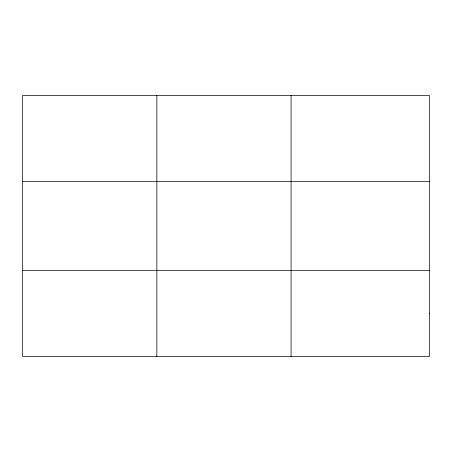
<?xml version="1.0" encoding="UTF-8"?>
<svg xmlns="http://www.w3.org/2000/svg" width="452" height="452" viewBox="0 0 452 452"><rect width="100%" height="100%" fill="white"/><g stroke="black" fill="none" stroke-linecap="round" stroke-linejoin="round"><path stroke-width="0.68" d="M156.844 356.498L156.844 95.502M291.088 356.498L291.088 95.502M22.6 181.631L429.4 181.631M22.6 270.369L429.4 270.369M429.4 313.434L429.4 356.498L22.6 356.498L22.6 95.502L429.4 95.502L429.4 313.434"/></g></svg>
